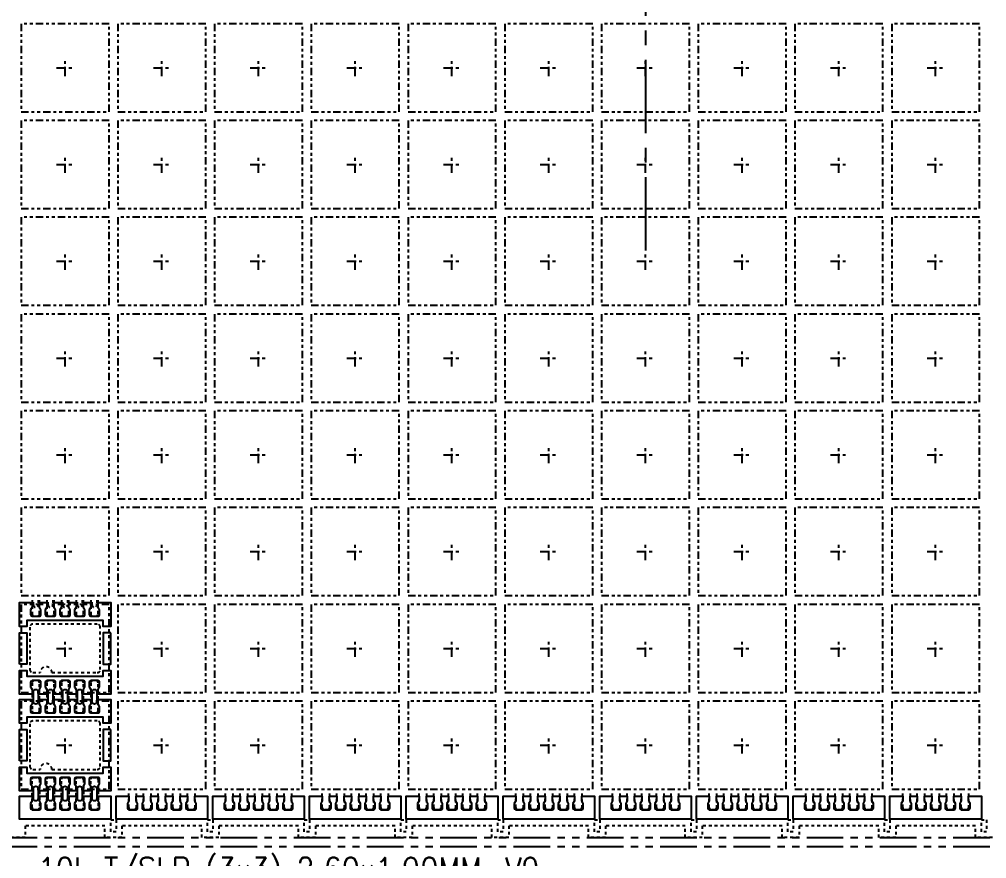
# Model space of a CAD drawing. Extents: x -344 to -21, y -394 to -4.
# Drawn here: x -295.6 to -262.6, y -335.67 to -307.05 of the extents above; entities that cross this region are included whole.
import ezdxf

# ---------------------------------------------------------------- set-up
doc = ezdxf.new("R2010")
doc.units = 0
doc.header["$MEASUREMENT"] = 0
for name, pattern in [('CENTER', [50.8, 31.75, -6.35, 6.35, -6.35]), ('CENTERX2', [4, 2.5, -0.5, 0.5, -0.5]), ('HIDDEN', [0.375, 0.25, -0.125]), ('PHANTOM', [2.5, 1.25, -0.25, 0.25, -0.25, 0.25, -0.25])]:
    doc.linetypes.add(name, pattern=pattern)
doc.layers.add('1', color=7, linetype='CONTINUOUS')
doc.layers.add('1D', color=4, linetype='CONTINUOUS')
doc.styles.add('ROMANS', font='romans', dxfattribs={"width": 0.85, "height": 0.08})

msp = doc.modelspace()

# ---------------------------------------------------------------- linework, layer by layer
at = {"layer": '1'}
for points in [[(-293.8633, -327.3538), (-293.8633, -327.1904), (-293.9133, -327.1038), (-293.9133, -326.9438), (-293.6633, -326.9438), (-293.6633, -327.1038), (-293.7133, -327.1904), (-293.7133, -327.3538, 0.4142132), (-293.6633, -327.4038), (-293.4133, -327.4038, 0.4142139), (-293.3633, -327.3538), (-293.3633, -327.1904), (-293.4133, -327.1038), (-293.4133, -326.9438), (-293.1633, -326.9438), (-293.1633, -327.1038), (-293.2133, -327.1904), (-293.2133, -327.3538, 0.4142132), (-293.1633, -327.4038), (-292.9133, -327.4038, 0.4142139), (-292.8633, -327.3538), (-292.8633, -327.1904), (-292.9133, -327.1038), (-292.9133, -326.9438), (-292.4783, -326.9438), (-292.4783, -327.7538), (-292.7383, -327.7538), (-292.7383, -327.5538), (-295.3383, -327.5538), (-295.3383, -327.7538), (-295.5983, -327.7538), (-295.5983, -326.9438), (-295.1633, -326.9438), (-295.1633, -327.1038), (-295.2133, -327.1904), (-295.2133, -327.3538, 0.4142132), (-295.1633, -327.4038), (-294.9133, -327.4038, 0.4142139), (-294.8633, -327.3538), (-294.8633, -327.1904), (-294.9133, -327.1038), (-294.9133, -326.9438), (-294.6633, -326.9438), (-294.6633, -327.1038), (-294.7133, -327.1904), (-294.7133, -327.3538, 0.4142132), (-294.6633, -327.4038), (-294.4133, -327.4038, 0.4142139), (-294.3633, -327.3538), (-294.3633, -327.1904), (-294.4133, -327.1038), (-294.4133, -326.9438), (-294.1633, -326.9438), (-294.1633, -327.1038), (-294.2133, -327.1904), (-294.2133, -327.3538, 0.4142132), (-294.1633, -327.4038), (-293.9133, -327.4038, 0.4142139)], [(-294.1633, -329.6038, 0.4142132), (-294.2133, -329.6538), (-294.2133, -329.8172), (-294.1633, -329.9038), (-294.1633, -330.0638), (-294.4133, -330.0638), (-294.4133, -329.9038), (-294.3633, -329.8172), (-294.3633, -329.6538, 0.4142139), (-294.4133, -329.6038), (-294.6633, -329.6038, 0.4142132), (-294.7133, -329.6538), (-294.7133, -329.8172), (-294.6633, -329.9038), (-294.6633, -330.0638), (-294.9133, -330.0638), (-294.9133, -329.9038), (-294.8633, -329.8172), (-294.8633, -329.6538, 0.4142139), (-294.9133, -329.6038), (-295.1633, -329.6038, 0.4142132), (-295.2133, -329.6538), (-295.2133, -329.8172), (-295.1633, -329.9038), (-295.1633, -330.0638), (-295.5983, -330.0638), (-295.5983, -329.2538), (-295.3383, -329.2538), (-295.3383, -329.4538), (-292.7383, -329.4538), (-292.7383, -329.2538), (-292.4783, -329.2538), (-292.4783, -330.0638), (-292.9133, -330.0638), (-292.9133, -329.9038), (-292.8633, -329.8172), (-292.8633, -329.6538, 0.4142139), (-292.9133, -329.6038), (-293.1633, -329.6038, 0.4142132), (-293.2133, -329.6538), (-293.2133, -329.8172), (-293.1633, -329.9038), (-293.1633, -330.0638), (-293.4133, -330.0638), (-293.4133, -329.9038), (-293.3633, -329.8172), (-293.3633, -329.6538, 0.4142139), (-293.4133, -329.6038), (-293.6633, -329.6038, 0.4142132), (-293.7133, -329.6538), (-293.7133, -329.8172), (-293.6633, -329.9038), (-293.6633, -330.0638), (-293.9133, -330.0638), (-293.9133, -329.9038), (-293.8633, -329.8172), (-293.8633, -329.6538, 0.4142139), (-293.9133, -329.6038)], [(-293.8633, -330.6538), (-293.8633, -330.4904), (-293.9133, -330.4038), (-293.9133, -330.2438), (-293.6633, -330.2438), (-293.6633, -330.4038), (-293.7133, -330.4904), (-293.7133, -330.6538, 0.4142132), (-293.6633, -330.7038), (-293.4133, -330.7038, 0.4142139), (-293.3633, -330.6538), (-293.3633, -330.4904), (-293.4133, -330.4038), (-293.4133, -330.2438), (-293.1633, -330.2438), (-293.1633, -330.4038), (-293.2133, -330.4904), (-293.2133, -330.6538, 0.4142132), (-293.1633, -330.7038), (-292.9133, -330.7038, 0.4142139), (-292.8633, -330.6538), (-292.8633, -330.4904), (-292.9133, -330.4038), (-292.9133, -330.2438), (-292.4783, -330.2438), (-292.4783, -331.0538), (-292.7383, -331.0538), (-292.7383, -330.8538), (-295.3383, -330.8538), (-295.3383, -331.0538), (-295.5983, -331.0538), (-295.5983, -330.2438), (-295.1633, -330.2438), (-295.1633, -330.4038), (-295.2133, -330.4904), (-295.2133, -330.6538, 0.4142132), (-295.1633, -330.7038), (-294.9133, -330.7038, 0.4142139), (-294.8633, -330.6538), (-294.8633, -330.4904), (-294.9133, -330.4038), (-294.9133, -330.2438), (-294.6633, -330.2438), (-294.6633, -330.4038), (-294.7133, -330.4904), (-294.7133, -330.6538, 0.4142132), (-294.6633, -330.7038), (-294.4133, -330.7038, 0.4142139), (-294.3633, -330.6538), (-294.3633, -330.4904), (-294.4133, -330.4038), (-294.4133, -330.2438), (-294.1633, -330.2438), (-294.1633, -330.4038), (-294.2133, -330.4904), (-294.2133, -330.6538, 0.4142132), (-294.1633, -330.7038), (-293.9133, -330.7038, 0.4142139)], [(-294.1633, -332.9038, 0.4142132), (-294.2133, -332.9538), (-294.2133, -333.1172), (-294.1633, -333.2038), (-294.1633, -333.3638), (-294.4133, -333.3638), (-294.4133, -333.2038), (-294.3633, -333.1172), (-294.3633, -332.9538, 0.4142139), (-294.4133, -332.9038), (-294.6633, -332.9038, 0.4142132), (-294.7133, -332.9538), (-294.7133, -333.1172), (-294.6633, -333.2038), (-294.6633, -333.3638), (-294.9133, -333.3638), (-294.9133, -333.2038), (-294.8633, -333.1172), (-294.8633, -332.9538, 0.4142139), (-294.9133, -332.9038), (-295.1633, -332.9038, 0.4142132), (-295.2133, -332.9538), (-295.2133, -333.1172), (-295.1633, -333.2038), (-295.1633, -333.3638), (-295.5983, -333.3638), (-295.5983, -332.5538), (-295.3383, -332.5538), (-295.3383, -332.7538), (-292.7383, -332.7538), (-292.7383, -332.5538), (-292.4783, -332.5538), (-292.4783, -333.3638), (-292.9133, -333.3638), (-292.9133, -333.2038), (-292.8633, -333.1172), (-292.8633, -332.9538, 0.4142139), (-292.9133, -332.9038), (-293.1633, -332.9038, 0.4142132), (-293.2133, -332.9538), (-293.2133, -333.1172), (-293.1633, -333.2038), (-293.1633, -333.3638), (-293.4133, -333.3638), (-293.4133, -333.2038), (-293.3633, -333.1172), (-293.3633, -332.9538, 0.4142139), (-293.4133, -332.9038), (-293.6633, -332.9038, 0.4142132), (-293.7133, -332.9538), (-293.7133, -333.1172), (-293.6633, -333.2038), (-293.6633, -333.3638), (-293.9133, -333.3638), (-293.9133, -333.2038), (-293.8633, -333.1172), (-293.8633, -332.9538, 0.4142139), (-293.9133, -332.9038)], [(-292.4783, -334.3238), (-295.5983, -334.3238), (-295.5983, -333.5438), (-295.1633, -333.5438), (-295.1633, -333.7038), (-295.2133, -333.7904), (-295.2133, -333.9538, 0.4142132), (-295.1633, -334.0038), (-294.9133, -334.0038, 0.4142139), (-294.8633, -333.9538), (-294.8633, -333.7904), (-294.9133, -333.7038), (-294.9133, -333.5438), (-294.6633, -333.5438), (-294.6633, -333.7038), (-294.7133, -333.7904), (-294.7133, -333.9538, 0.4142132), (-294.6633, -334.0038), (-294.4133, -334.0038, 0.4142139), (-294.3633, -333.9538), (-294.3633, -333.7904), (-294.4133, -333.7038), (-294.4133, -333.5438), (-294.1633, -333.5438), (-294.1633, -333.7038), (-294.2133, -333.7904), (-294.2133, -333.9538, 0.4142132), (-294.1633, -334.0038), (-293.9133, -334.0038, 0.4142139), (-293.8633, -333.9538), (-293.8633, -333.7904), (-293.9133, -333.7038), (-293.9133, -333.5438), (-293.6633, -333.5438), (-293.6633, -333.7038), (-293.7133, -333.7904), (-293.7133, -333.9538, 0.4142132), (-293.6633, -334.0038), (-293.4133, -334.0038, 0.4142139), (-293.3633, -333.9538), (-293.3633, -333.7904), (-293.4133, -333.7038), (-293.4133, -333.5438), (-293.1633, -333.5438), (-293.1633, -333.7038), (-293.2133, -333.7904), (-293.2133, -333.9538, 0.4142132), (-293.1633, -334.0038), (-292.9133, -334.0038, 0.4142139), (-292.8633, -333.9538), (-292.8633, -333.7904), (-292.9133, -333.7038), (-292.9133, -333.5438), (-292.4783, -333.5438)], [(-289.1783, -334.3238), (-292.2983, -334.3238), (-292.2983, -333.5438), (-291.8633, -333.5438), (-291.8633, -333.7038), (-291.9133, -333.7904), (-291.9133, -333.9538, 0.4142132), (-291.8633, -334.0038), (-291.6133, -334.0038, 0.4142139), (-291.5633, -333.9538), (-291.5633, -333.7904), (-291.6133, -333.7038), (-291.6133, -333.5438), (-291.3633, -333.5438), (-291.3633, -333.7038), (-291.4133, -333.7904), (-291.4133, -333.9538, 0.4142132), (-291.3633, -334.0038), (-291.1133, -334.0038, 0.4142139), (-291.0633, -333.9538), (-291.0633, -333.7904), (-291.1133, -333.7038), (-291.1133, -333.5438), (-290.8633, -333.5438), (-290.8633, -333.7038), (-290.9133, -333.7904), (-290.9133, -333.9538, 0.4142132), (-290.8633, -334.0038), (-290.6133, -334.0038, 0.4142139), (-290.5633, -333.9538), (-290.5633, -333.7904), (-290.6133, -333.7038), (-290.6133, -333.5438), (-290.3633, -333.5438), (-290.3633, -333.7038), (-290.4133, -333.7904), (-290.4133, -333.9538, 0.4142132), (-290.3633, -334.0038), (-290.1133, -334.0038, 0.4142139), (-290.0633, -333.9538), (-290.0633, -333.7904), (-290.1133, -333.7038), (-290.1133, -333.5438), (-289.8633, -333.5438), (-289.8633, -333.7038), (-289.9133, -333.7904), (-289.9133, -333.9538, 0.4142132), (-289.8633, -334.0038), (-289.6133, -334.0038, 0.4142139), (-289.5633, -333.9538), (-289.5633, -333.7904), (-289.6133, -333.7038), (-289.6133, -333.5438), (-289.1783, -333.5438)], [(-285.8783, -334.3238), (-288.9983, -334.3238), (-288.9983, -333.5438), (-288.5633, -333.5438), (-288.5633, -333.7038), (-288.6133, -333.7904), (-288.6133, -333.9538, 0.4142132), (-288.5633, -334.0038), (-288.3133, -334.0038, 0.4142139), (-288.2633, -333.9538), (-288.2633, -333.7904), (-288.3133, -333.7038), (-288.3133, -333.5438), (-288.0633, -333.5438), (-288.0633, -333.7038), (-288.1133, -333.7904), (-288.1133, -333.9538, 0.4142132), (-288.0633, -334.0038), (-287.8133, -334.0038, 0.4142139), (-287.7633, -333.9538), (-287.7633, -333.7904), (-287.8133, -333.7038), (-287.8133, -333.5438), (-287.5633, -333.5438), (-287.5633, -333.7038), (-287.6133, -333.7904), (-287.6133, -333.9538, 0.4142132), (-287.5633, -334.0038), (-287.3133, -334.0038, 0.4142139), (-287.2633, -333.9538), (-287.2633, -333.7904), (-287.3133, -333.7038), (-287.3133, -333.5438), (-287.0633, -333.5438), (-287.0633, -333.7038), (-287.1133, -333.7904), (-287.1133, -333.9538, 0.4142132), (-287.0633, -334.0038), (-286.8133, -334.0038, 0.4142139), (-286.7633, -333.9538), (-286.7633, -333.7904), (-286.8133, -333.7038), (-286.8133, -333.5438), (-286.5633, -333.5438), (-286.5633, -333.7038), (-286.6133, -333.7904), (-286.6133, -333.9538, 0.4142132), (-286.5633, -334.0038), (-286.3133, -334.0038, 0.4142139), (-286.2633, -333.9538), (-286.2633, -333.7904), (-286.3133, -333.7038), (-286.3133, -333.5438), (-285.8783, -333.5438)], [(-282.5783, -334.3238), (-285.6983, -334.3238), (-285.6983, -333.5438), (-285.2633, -333.5438), (-285.2633, -333.7038), (-285.3133, -333.7904), (-285.3133, -333.9538, 0.4142132), (-285.2633, -334.0038), (-285.0133, -334.0038, 0.4142139), (-284.9633, -333.9538), (-284.9633, -333.7904), (-285.0133, -333.7038), (-285.0133, -333.5438), (-284.7633, -333.5438), (-284.7633, -333.7038), (-284.8133, -333.7904), (-284.8133, -333.9538, 0.4142132), (-284.7633, -334.0038), (-284.5133, -334.0038, 0.4142139), (-284.4633, -333.9538), (-284.4633, -333.7904), (-284.5133, -333.7038), (-284.5133, -333.5438), (-284.2633, -333.5438), (-284.2633, -333.7038), (-284.3133, -333.7904), (-284.3133, -333.9538, 0.4142132), (-284.2633, -334.0038), (-284.0133, -334.0038, 0.4142139), (-283.9633, -333.9538), (-283.9633, -333.7904), (-284.0133, -333.7038), (-284.0133, -333.5438), (-283.7633, -333.5438), (-283.7633, -333.7038), (-283.8133, -333.7904), (-283.8133, -333.9538, 0.4142132), (-283.7633, -334.0038), (-283.5133, -334.0038, 0.4142139), (-283.4633, -333.9538), (-283.4633, -333.7904), (-283.5133, -333.7038), (-283.5133, -333.5438), (-283.2633, -333.5438), (-283.2633, -333.7038), (-283.3133, -333.7904), (-283.3133, -333.9538, 0.4142132), (-283.2633, -334.0038), (-283.0133, -334.0038, 0.4142139), (-282.9633, -333.9538), (-282.9633, -333.7904), (-283.0133, -333.7038), (-283.0133, -333.5438), (-282.5783, -333.5438)], [(-279.2783, -334.3238), (-282.3983, -334.3238), (-282.3983, -333.5438), (-281.9633, -333.5438), (-281.9633, -333.7038), (-282.0133, -333.7904), (-282.0133, -333.9538, 0.4142132), (-281.9633, -334.0038), (-281.7133, -334.0038, 0.4142139), (-281.6633, -333.9538), (-281.6633, -333.7904), (-281.7133, -333.7038), (-281.7133, -333.5438), (-281.4633, -333.5438), (-281.4633, -333.7038), (-281.5133, -333.7904), (-281.5133, -333.9538, 0.4142132), (-281.4633, -334.0038), (-281.2133, -334.0038, 0.4142139), (-281.1633, -333.9538), (-281.1633, -333.7904), (-281.2133, -333.7038), (-281.2133, -333.5438), (-280.9633, -333.5438), (-280.9633, -333.7038), (-281.0133, -333.7904), (-281.0133, -333.9538, 0.4142132), (-280.9633, -334.0038), (-280.7133, -334.0038, 0.4142139), (-280.6633, -333.9538), (-280.6633, -333.7904), (-280.7133, -333.7038), (-280.7133, -333.5438), (-280.4633, -333.5438), (-280.4633, -333.7038), (-280.5133, -333.7904), (-280.5133, -333.9538, 0.4142132), (-280.4633, -334.0038), (-280.2133, -334.0038, 0.4142139), (-280.1633, -333.9538), (-280.1633, -333.7904), (-280.2133, -333.7038), (-280.2133, -333.5438), (-279.9633, -333.5438), (-279.9633, -333.7038), (-280.0133, -333.7904), (-280.0133, -333.9538, 0.4142132), (-279.9633, -334.0038), (-279.7133, -334.0038, 0.4142139), (-279.6633, -333.9538), (-279.6633, -333.7904), (-279.7133, -333.7038), (-279.7133, -333.5438), (-279.2783, -333.5438)], [(-275.9783, -334.3238), (-279.0983, -334.3238), (-279.0983, -333.5438), (-278.6633, -333.5438), (-278.6633, -333.7038), (-278.7133, -333.7904), (-278.7133, -333.9538, 0.4142132), (-278.6633, -334.0038), (-278.4133, -334.0038, 0.4142139), (-278.3633, -333.9538), (-278.3633, -333.7904), (-278.4133, -333.7038), (-278.4133, -333.5438), (-278.1633, -333.5438), (-278.1633, -333.7038), (-278.2133, -333.7904), (-278.2133, -333.9538, 0.4142132), (-278.1633, -334.0038), (-277.9133, -334.0038, 0.4142139), (-277.8633, -333.9538), (-277.8633, -333.7904), (-277.9133, -333.7038), (-277.9133, -333.5438), (-277.6633, -333.5438), (-277.6633, -333.7038), (-277.7133, -333.7904), (-277.7133, -333.9538, 0.4142132), (-277.6633, -334.0038), (-277.4133, -334.0038, 0.4142139), (-277.3633, -333.9538), (-277.3633, -333.7904), (-277.4133, -333.7038), (-277.4133, -333.5438), (-277.1633, -333.5438), (-277.1633, -333.7038), (-277.2133, -333.7904), (-277.2133, -333.9538, 0.4142132), (-277.1633, -334.0038), (-276.9133, -334.0038, 0.4142139), (-276.8633, -333.9538), (-276.8633, -333.7904), (-276.9133, -333.7038), (-276.9133, -333.5438), (-276.6633, -333.5438), (-276.6633, -333.7038), (-276.7133, -333.7904), (-276.7133, -333.9538, 0.4142132), (-276.6633, -334.0038), (-276.4133, -334.0038, 0.4142139), (-276.3633, -333.9538), (-276.3633, -333.7904), (-276.4133, -333.7038), (-276.4133, -333.5438), (-275.9783, -333.5438)], [(-272.6783, -334.3238), (-275.7983, -334.3238), (-275.7983, -333.5438), (-275.3633, -333.5438), (-275.3633, -333.7038), (-275.4133, -333.7904), (-275.4133, -333.9538, 0.4142132), (-275.3633, -334.0038), (-275.1133, -334.0038, 0.4142139), (-275.0633, -333.9538), (-275.0633, -333.7904), (-275.1133, -333.7038), (-275.1133, -333.5438), (-274.8633, -333.5438), (-274.8633, -333.7038), (-274.9133, -333.7904), (-274.9133, -333.9538, 0.4142132), (-274.8633, -334.0038), (-274.6133, -334.0038, 0.4142139), (-274.5633, -333.9538), (-274.5633, -333.7904), (-274.6133, -333.7038), (-274.6133, -333.5438), (-274.3633, -333.5438), (-274.3633, -333.7038), (-274.4133, -333.7904), (-274.4133, -333.9538, 0.4142132), (-274.3633, -334.0038), (-274.1133, -334.0038, 0.4142139), (-274.0633, -333.9538), (-274.0633, -333.7904), (-274.1133, -333.7038), (-274.1133, -333.5438), (-273.8633, -333.5438), (-273.8633, -333.7038), (-273.9133, -333.7904), (-273.9133, -333.9538, 0.4142132), (-273.8633, -334.0038), (-273.6133, -334.0038, 0.4142139), (-273.5633, -333.9538), (-273.5633, -333.7904), (-273.6133, -333.7038), (-273.6133, -333.5438), (-273.3633, -333.5438), (-273.3633, -333.7038), (-273.4133, -333.7904), (-273.4133, -333.9538, 0.4142132), (-273.3633, -334.0038), (-273.1133, -334.0038, 0.4142139), (-273.0633, -333.9538), (-273.0633, -333.7904), (-273.1133, -333.7038), (-273.1133, -333.5438), (-272.6783, -333.5438)], [(-269.3783, -334.3238), (-272.4983, -334.3238), (-272.4983, -333.5438), (-272.0633, -333.5438), (-272.0633, -333.7038), (-272.1133, -333.7904), (-272.1133, -333.9538, 0.4142132), (-272.0633, -334.0038), (-271.8133, -334.0038, 0.4142139), (-271.7633, -333.9538), (-271.7633, -333.7904), (-271.8133, -333.7038), (-271.8133, -333.5438), (-271.5633, -333.5438), (-271.5633, -333.7038), (-271.6133, -333.7904), (-271.6133, -333.9538, 0.4142132), (-271.5633, -334.0038), (-271.3133, -334.0038, 0.4142139), (-271.2633, -333.9538), (-271.2633, -333.7904), (-271.3133, -333.7038), (-271.3133, -333.5438), (-271.0633, -333.5438), (-271.0633, -333.7038), (-271.1133, -333.7904), (-271.1133, -333.9538, 0.4142132), (-271.0633, -334.0038), (-270.8133, -334.0038, 0.4142139), (-270.7633, -333.9538), (-270.7633, -333.7904), (-270.8133, -333.7038), (-270.8133, -333.5438), (-270.5633, -333.5438), (-270.5633, -333.7038), (-270.6133, -333.7904), (-270.6133, -333.9538, 0.4142132), (-270.5633, -334.0038), (-270.3133, -334.0038, 0.4142139), (-270.2633, -333.9538), (-270.2633, -333.7904), (-270.3133, -333.7038), (-270.3133, -333.5438), (-270.0633, -333.5438), (-270.0633, -333.7038), (-270.1133, -333.7904), (-270.1133, -333.9538, 0.4142132), (-270.0633, -334.0038), (-269.8133, -334.0038, 0.4142139), (-269.7633, -333.9538), (-269.7633, -333.7904), (-269.8133, -333.7038), (-269.8133, -333.5438), (-269.3783, -333.5438)], [(-266.0783, -334.3238), (-269.1983, -334.3238), (-269.1983, -333.5438), (-268.7633, -333.5438), (-268.7633, -333.7038), (-268.8133, -333.7904), (-268.8133, -333.9538, 0.4142132), (-268.7633, -334.0038), (-268.5133, -334.0038, 0.4142139), (-268.4633, -333.9538), (-268.4633, -333.7904), (-268.5133, -333.7038), (-268.5133, -333.5438), (-268.2633, -333.5438), (-268.2633, -333.7038), (-268.3133, -333.7904), (-268.3133, -333.9538, 0.4142132), (-268.2633, -334.0038), (-268.0133, -334.0038, 0.4142139), (-267.9633, -333.9538), (-267.9633, -333.7904), (-268.0133, -333.7038), (-268.0133, -333.5438), (-267.7633, -333.5438), (-267.7633, -333.7038), (-267.8133, -333.7904), (-267.8133, -333.9538, 0.4142132), (-267.7633, -334.0038), (-267.5133, -334.0038, 0.4142139), (-267.4633, -333.9538), (-267.4633, -333.7904), (-267.5133, -333.7038), (-267.5133, -333.5438), (-267.2633, -333.5438), (-267.2633, -333.7038), (-267.3133, -333.7904), (-267.3133, -333.9538, 0.4142132), (-267.2633, -334.0038), (-267.0133, -334.0038, 0.4142139), (-266.9633, -333.9538), (-266.9633, -333.7904), (-267.0133, -333.7038), (-267.0133, -333.5438), (-266.7633, -333.5438), (-266.7633, -333.7038), (-266.8133, -333.7904), (-266.8133, -333.9538, 0.4142132), (-266.7633, -334.0038), (-266.5133, -334.0038, 0.4142139), (-266.4633, -333.9538), (-266.4633, -333.7904), (-266.5133, -333.7038), (-266.5133, -333.5438), (-266.0783, -333.5438)], [(-262.7783, -334.3238), (-265.8983, -334.3238), (-265.8983, -333.5438), (-265.4633, -333.5438), (-265.4633, -333.7038), (-265.5133, -333.7904), (-265.5133, -333.9538, 0.4142132), (-265.4633, -334.0038), (-265.2133, -334.0038, 0.4142139), (-265.1633, -333.9538), (-265.1633, -333.7904), (-265.2133, -333.7038), (-265.2133, -333.5438), (-264.9633, -333.5438), (-264.9633, -333.7038), (-265.0133, -333.7904), (-265.0133, -333.9538, 0.4142132), (-264.9633, -334.0038), (-264.7133, -334.0038, 0.4142139), (-264.6633, -333.9538), (-264.6633, -333.7904), (-264.7133, -333.7038), (-264.7133, -333.5438), (-264.4633, -333.5438), (-264.4633, -333.7038), (-264.5133, -333.7904), (-264.5133, -333.9538, 0.4142132), (-264.4633, -334.0038), (-264.2133, -334.0038, 0.4142139), (-264.1633, -333.9538), (-264.1633, -333.7904), (-264.2133, -333.7038), (-264.2133, -333.5438), (-263.9633, -333.5438), (-263.9633, -333.7038), (-264.0133, -333.7904), (-264.0133, -333.9538, 0.4142132), (-263.9633, -334.0038), (-263.7133, -334.0038, 0.4142139), (-263.6633, -333.9538), (-263.6633, -333.7904), (-263.7133, -333.7038), (-263.7133, -333.5438), (-263.4633, -333.5438), (-263.4633, -333.7038), (-263.5133, -333.7904), (-263.5133, -333.9538, 0.4142132), (-263.4633, -334.0038), (-263.2133, -334.0038, 0.4142139), (-263.1633, -333.9538), (-263.1633, -333.7904), (-263.2133, -333.7038), (-263.2133, -333.5438), (-262.7783, -333.5438)]]:
    msp.add_lwpolyline(points, format="xyb", close=True, dxfattribs=at)
for points in [[(-295.5983, -329.0375), (-295.5983, -327.9702), (-295.3383, -327.9702), (-295.3383, -329.0375)], [(-292.4783, -327.9702), (-292.7383, -327.9702), (-292.7383, -329.0375), (-292.4783, -329.0375)], [(-295.5983, -332.3375), (-295.5983, -331.2702), (-295.3383, -331.2702), (-295.3383, -332.3375)], [(-292.4783, -331.2702), (-292.7383, -331.2702), (-292.7383, -332.3375), (-292.4783, -332.3375)]]:
    msp.add_lwpolyline(points, close=True, dxfattribs=at)
at = {"layer": '1D', "linetype": 'CENTERX2'}
msp.add_line((-274.2383, -292.4386), (-274.2383, -315.0691), dxfattribs=at)
at = {"layer": '1D', "linetype": 'CENTER', "ltscale": 0.01}
for p, q in [((-294.0383, -308.9926), (-294.0383, -308.4151)), ((-290.7383, -308.9926), (-290.7383, -308.4151)), ((-287.4383, -308.9926), (-287.4383, -308.4151)), ((-284.1383, -308.9926), (-284.1383, -308.4151)), ((-280.8383, -308.9926), (-280.8383, -308.4151)), ((-277.5383, -308.9926), (-277.5383, -308.4151)), ((-274.2383, -308.9926), (-274.2383, -308.4151)), ((-270.9383, -308.9926), (-270.9383, -308.4151)), ((-267.6383, -308.9926), (-267.6383, -308.4151)), ((-264.3383, -308.9926), (-264.3383, -308.4151)), ((-294.3271, -308.7038), (-293.7496, -308.7038)), ((-291.0271, -308.7038), (-290.4496, -308.7038)), ((-287.7271, -308.7038), (-287.1496, -308.7038)), ((-284.4271, -308.7038), (-283.8496, -308.7038)), ((-281.1271, -308.7038), (-280.5496, -308.7038)), ((-277.8271, -308.7038), (-277.2496, -308.7038)), ((-274.5271, -308.7038), (-273.9496, -308.7038)), ((-271.2271, -308.7038), (-270.6496, -308.7038)), ((-267.9271, -308.7038), (-267.3496, -308.7038)), ((-264.6271, -308.7038), (-264.0496, -308.7038)), ((-294.0383, -312.2926), (-294.0383, -311.7151)), ((-290.7383, -312.2926), (-290.7383, -311.7151)), ((-287.4383, -312.2926), (-287.4383, -311.7151)), ((-284.1383, -312.2926), (-284.1383, -311.7151)), ((-280.8383, -312.2926), (-280.8383, -311.7151)), ((-277.5383, -312.2926), (-277.5383, -311.7151)), ((-274.2383, -312.2926), (-274.2383, -311.7151)), ((-270.9383, -312.2926), (-270.9383, -311.7151)), ((-267.6383, -312.2926), (-267.6383, -311.7151)), ((-264.3383, -312.2926), (-264.3383, -311.7151)), ((-294.3271, -312.0038), (-293.7496, -312.0038)), ((-291.0271, -312.0038), (-290.4496, -312.0038)), ((-287.7271, -312.0038), (-287.1496, -312.0038)), ((-284.4271, -312.0038), (-283.8496, -312.0038)), ((-281.1271, -312.0038), (-280.5496, -312.0038)), ((-277.8271, -312.0038), (-277.2496, -312.0038)), ((-274.5271, -312.0038), (-273.9496, -312.0038)), ((-271.2271, -312.0038), (-270.6496, -312.0038)), ((-267.9271, -312.0038), (-267.3496, -312.0038)), ((-264.6271, -312.0038), (-264.0496, -312.0038)), ((-294.0383, -315.5926), (-294.0383, -315.0151)), ((-290.7383, -315.5926), (-290.7383, -315.0151)), ((-287.4383, -315.5926), (-287.4383, -315.0151)), ((-284.1383, -315.5926), (-284.1383, -315.0151)), ((-280.8383, -315.5926), (-280.8383, -315.0151)), ((-277.5383, -315.5926), (-277.5383, -315.0151)), ((-274.2383, -315.5926), (-274.2383, -315.0151)), ((-270.9383, -315.5926), (-270.9383, -315.0151)), ((-267.6383, -315.5926), (-267.6383, -315.0151)), ((-264.3383, -315.5926), (-264.3383, -315.0151)), ((-294.3271, -315.3038), (-293.7496, -315.3038)), ((-291.0271, -315.3038), (-290.4496, -315.3038)), ((-287.7271, -315.3038), (-287.1496, -315.3038)), ((-284.4271, -315.3038), (-283.8496, -315.3038)), ((-281.1271, -315.3038), (-280.5496, -315.3038)), ((-277.8271, -315.3038), (-277.2496, -315.3038)), ((-274.5271, -315.3038), (-273.9496, -315.3038)), ((-271.2271, -315.3038), (-270.6496, -315.3038)), ((-267.9271, -315.3038), (-267.3496, -315.3038)), ((-264.6271, -315.3038), (-264.0496, -315.3038)), ((-294.0383, -318.8926), (-294.0383, -318.3151)), ((-290.7383, -318.8926), (-290.7383, -318.3151)), ((-287.4383, -318.8926), (-287.4383, -318.3151)), ((-284.1383, -318.8926), (-284.1383, -318.3151)), ((-280.8383, -318.8926), (-280.8383, -318.3151)), ((-277.5383, -318.8926), (-277.5383, -318.3151)), ((-274.2383, -318.8926), (-274.2383, -318.3151)), ((-270.9383, -318.8926), (-270.9383, -318.3151)), ((-267.6383, -318.8926), (-267.6383, -318.3151)), ((-264.3383, -318.8926), (-264.3383, -318.3151)), ((-294.3271, -318.6038), (-293.7496, -318.6038)), ((-291.0271, -318.6038), (-290.4496, -318.6038)), ((-287.7271, -318.6038), (-287.1496, -318.6038)), ((-284.4271, -318.6038), (-283.8496, -318.6038)), ((-281.1271, -318.6038), (-280.5496, -318.6038)), ((-277.8271, -318.6038), (-277.2496, -318.6038)), ((-274.5271, -318.6038), (-273.9496, -318.6038)), ((-271.2271, -318.6038), (-270.6496, -318.6038)), ((-267.9271, -318.6038), (-267.3496, -318.6038)), ((-264.6271, -318.6038), (-264.0496, -318.6038)), ((-294.0383, -322.1926), (-294.0383, -321.6151)), ((-290.7383, -322.1926), (-290.7383, -321.6151)), ((-287.4383, -322.1926), (-287.4383, -321.6151)), ((-284.1383, -322.1926), (-284.1383, -321.6151)), ((-280.8383, -322.1926), (-280.8383, -321.6151)), ((-277.5383, -322.1926), (-277.5383, -321.6151)), ((-274.2383, -322.1926), (-274.2383, -321.6151)), ((-270.9383, -322.1926), (-270.9383, -321.6151)), ((-267.6383, -322.1926), (-267.6383, -321.6151)), ((-264.3383, -322.1926), (-264.3383, -321.6151)), ((-294.3271, -321.9038), (-293.7496, -321.9038)), ((-291.0271, -321.9038), (-290.4496, -321.9038)), ((-287.7271, -321.9038), (-287.1496, -321.9038)), ((-284.4271, -321.9038), (-283.8496, -321.9038)), ((-281.1271, -321.9038), (-280.5496, -321.9038)), ((-277.8271, -321.9038), (-277.2496, -321.9038)), ((-274.5271, -321.9038), (-273.9496, -321.9038)), ((-271.2271, -321.9038), (-270.6496, -321.9038)), ((-267.9271, -321.9038), (-267.3496, -321.9038)), ((-264.6271, -321.9038), (-264.0496, -321.9038)), ((-294.0383, -325.4926), (-294.0383, -324.9151)), ((-290.7383, -325.4926), (-290.7383, -324.9151)), ((-287.4383, -325.4926), (-287.4383, -324.9151)), ((-284.1383, -325.4926), (-284.1383, -324.9151)), ((-280.8383, -325.4926), (-280.8383, -324.9151)), ((-277.5383, -325.4926), (-277.5383, -324.9151)), ((-274.2383, -325.4926), (-274.2383, -324.9151)), ((-270.9383, -325.4926), (-270.9383, -324.9151)), ((-267.6383, -325.4926), (-267.6383, -324.9151)), ((-264.3383, -325.4926), (-264.3383, -324.9151)), ((-294.3271, -325.2038), (-293.7496, -325.2038)), ((-291.0271, -325.2038), (-290.4496, -325.2038)), ((-287.7271, -325.2038), (-287.1496, -325.2038)), ((-284.4271, -325.2038), (-283.8496, -325.2038)), ((-281.1271, -325.2038), (-280.5496, -325.2038)), ((-277.8271, -325.2038), (-277.2496, -325.2038)), ((-274.5271, -325.2038), (-273.9496, -325.2038)), ((-271.2271, -325.2038), (-270.6496, -325.2038)), ((-267.9271, -325.2038), (-267.3496, -325.2038)), ((-264.6271, -325.2038), (-264.0496, -325.2038)), ((-294.0383, -328.7926), (-294.0383, -328.2151)), ((-290.7383, -328.7926), (-290.7383, -328.2151)), ((-287.4383, -328.7926), (-287.4383, -328.2151)), ((-284.1383, -328.7926), (-284.1383, -328.2151)), ((-280.8383, -328.7926), (-280.8383, -328.2151)), ((-277.5383, -328.7926), (-277.5383, -328.2151)), ((-274.2383, -328.7926), (-274.2383, -328.2151)), ((-270.9383, -328.7926), (-270.9383, -328.2151)), ((-267.6383, -328.7926), (-267.6383, -328.2151)), ((-264.3383, -328.7926), (-264.3383, -328.2151)), ((-294.3271, -328.5038), (-293.7496, -328.5038)), ((-291.0271, -328.5038), (-290.4496, -328.5038)), ((-287.7271, -328.5038), (-287.1496, -328.5038)), ((-284.4271, -328.5038), (-283.8496, -328.5038)), ((-281.1271, -328.5038), (-280.5496, -328.5038)), ((-277.8271, -328.5038), (-277.2496, -328.5038)), ((-274.5271, -328.5038), (-273.9496, -328.5038)), ((-271.2271, -328.5038), (-270.6496, -328.5038)), ((-267.9271, -328.5038), (-267.3496, -328.5038)), ((-264.6271, -328.5038), (-264.0496, -328.5038)), ((-294.0383, -332.0926), (-294.0383, -331.5151)), ((-290.7383, -332.0926), (-290.7383, -331.5151)), ((-287.4383, -332.0926), (-287.4383, -331.5151)), ((-284.1383, -332.0926), (-284.1383, -331.5151)), ((-280.8383, -332.0926), (-280.8383, -331.5151)), ((-277.5383, -332.0926), (-277.5383, -331.5151)), ((-274.2383, -332.0926), (-274.2383, -331.5151)), ((-270.9383, -332.0926), (-270.9383, -331.5151)), ((-267.6383, -332.0926), (-267.6383, -331.5151)), ((-264.3383, -332.0926), (-264.3383, -331.5151)), ((-294.3271, -331.8038), (-293.7496, -331.8038)), ((-291.0271, -331.8038), (-290.4496, -331.8038)), ((-287.7271, -331.8038), (-287.1496, -331.8038)), ((-284.4271, -331.8038), (-283.8496, -331.8038)), ((-281.1271, -331.8038), (-280.5496, -331.8038)), ((-277.8271, -331.8038), (-277.2496, -331.8038)), ((-274.5271, -331.8038), (-273.9496, -331.8038)), ((-271.2271, -331.8038), (-270.6496, -331.8038)), ((-267.9271, -331.8038), (-267.3496, -331.8038)), ((-264.6271, -331.8038), (-264.0496, -331.8038))]:
    msp.add_line(p, q, dxfattribs=at)
at = {"layer": '1D', "color": 2, "linetype": 'PHANTOM'}
for points in [[(-247.2383, -272.2538), (-301.2383, -272.2538, -0.0990195), (-302.0076, -272.1, 0.9166595), (-303.1614, -274.3072, -0.2559241), (-302.2383, -275.9925), (-302.2383, -301.0152, -0.2559241), (-303.1614, -302.7005, 0.5477226), (-303.1614, -304.8072, -0.2559241), (-302.2383, -306.4925), (-302.2383, -331.5152, -0.2559241), (-303.1614, -333.2005, 0.9166595), (-302.0076, -335.4077, -0.0990195), (-301.2383, -335.2538), (-247.2383, -335.2538, -0.0990195), (-246.4691, -335.4077, 0.9166595), (-245.3153, -333.2005, -0.2559241), (-246.2383, -331.5152), (-246.2383, -306.4925, -0.2559241), (-245.3153, -304.8072, 0.5477226), (-245.3153, -302.7005, -0.2559241), (-246.2383, -301.0152), (-246.2383, -275.9925, -0.2559241), (-245.3153, -274.3072, 0.9166595), (-246.4691, -272.1, -0.0990195)], [(-247.2383, -272.5538), (-301.2383, -272.5538, -0.0990195), (-302.1229, -272.3769, 0.9166595), (-302.9999, -274.0544, -0.2559241), (-301.9383, -275.9925), (-301.9383, -301.0152, -0.2559241), (-302.9999, -302.9533, 0.5477226), (-302.9999, -304.5544, -0.2559241), (-301.9383, -306.4925), (-301.9383, -331.5152, -0.2559241), (-302.9999, -333.4533, 0.9166595), (-302.1229, -335.1308, -0.0990195), (-301.2383, -334.9538), (-247.2383, -334.9538, -0.0990195), (-246.3537, -335.1308, 0.9166595), (-245.4768, -333.4533, -0.2559241), (-246.5383, -331.5152), (-246.5383, -306.4925, -0.2559241), (-245.4768, -304.5544, 0.5477226), (-245.4768, -302.9533, -0.2559241), (-246.5383, -301.0152), (-246.5383, -275.9925, -0.2559241), (-245.4768, -274.0544, 0.9166595), (-246.3537, -272.3769, -0.0990195)]]:
    msp.add_lwpolyline(points, format="xyb", close=True, dxfattribs=at)
at = {"layer": '1D', "color": 2, "linetype": 'PHANTOM', "ltscale": 0.2}
for points in [[(-292.5383, -310.2038), (-292.5383, -307.2038), (-295.5383, -307.2038), (-295.5383, -310.2038)], [(-289.2383, -310.2038), (-289.2383, -307.2038), (-292.2383, -307.2038), (-292.2383, -310.2038)], [(-285.9383, -310.2038), (-285.9383, -307.2038), (-288.9383, -307.2038), (-288.9383, -310.2038)], [(-282.6383, -310.2038), (-282.6383, -307.2038), (-285.6383, -307.2038), (-285.6383, -310.2038)], [(-279.3383, -310.2038), (-279.3383, -307.2038), (-282.3383, -307.2038), (-282.3383, -310.2038)], [(-276.0383, -310.2038), (-276.0383, -307.2038), (-279.0383, -307.2038), (-279.0383, -310.2038)], [(-272.7383, -310.2038), (-272.7383, -307.2038), (-275.7383, -307.2038), (-275.7383, -310.2038)], [(-269.4383, -310.2038), (-269.4383, -307.2038), (-272.4383, -307.2038), (-272.4383, -310.2038)], [(-266.1383, -310.2038), (-266.1383, -307.2038), (-269.1383, -307.2038), (-269.1383, -310.2038)], [(-262.8383, -310.2038), (-262.8383, -307.2038), (-265.8383, -307.2038), (-265.8383, -310.2038)], [(-292.5383, -313.5038), (-292.5383, -310.5038), (-295.5383, -310.5038), (-295.5383, -313.5038)], [(-289.2383, -313.5038), (-289.2383, -310.5038), (-292.2383, -310.5038), (-292.2383, -313.5038)], [(-285.9383, -313.5038), (-285.9383, -310.5038), (-288.9383, -310.5038), (-288.9383, -313.5038)], [(-282.6383, -313.5038), (-282.6383, -310.5038), (-285.6383, -310.5038), (-285.6383, -313.5038)], [(-279.3383, -313.5038), (-279.3383, -310.5038), (-282.3383, -310.5038), (-282.3383, -313.5038)], [(-276.0383, -313.5038), (-276.0383, -310.5038), (-279.0383, -310.5038), (-279.0383, -313.5038)], [(-272.7383, -313.5038), (-272.7383, -310.5038), (-275.7383, -310.5038), (-275.7383, -313.5038)], [(-269.4383, -313.5038), (-269.4383, -310.5038), (-272.4383, -310.5038), (-272.4383, -313.5038)], [(-266.1383, -313.5038), (-266.1383, -310.5038), (-269.1383, -310.5038), (-269.1383, -313.5038)], [(-262.8383, -313.5038), (-262.8383, -310.5038), (-265.8383, -310.5038), (-265.8383, -313.5038)], [(-292.5383, -316.8038), (-292.5383, -313.8038), (-295.5383, -313.8038), (-295.5383, -316.8038)], [(-289.2383, -316.8038), (-289.2383, -313.8038), (-292.2383, -313.8038), (-292.2383, -316.8038)], [(-285.9383, -316.8038), (-285.9383, -313.8038), (-288.9383, -313.8038), (-288.9383, -316.8038)], [(-282.6383, -316.8038), (-282.6383, -313.8038), (-285.6383, -313.8038), (-285.6383, -316.8038)], [(-279.3383, -316.8038), (-279.3383, -313.8038), (-282.3383, -313.8038), (-282.3383, -316.8038)], [(-276.0383, -316.8038), (-276.0383, -313.8038), (-279.0383, -313.8038), (-279.0383, -316.8038)], [(-272.7383, -316.8038), (-272.7383, -313.8038), (-275.7383, -313.8038), (-275.7383, -316.8038)], [(-269.4383, -316.8038), (-269.4383, -313.8038), (-272.4383, -313.8038), (-272.4383, -316.8038)], [(-266.1383, -316.8038), (-266.1383, -313.8038), (-269.1383, -313.8038), (-269.1383, -316.8038)], [(-262.8383, -316.8038), (-262.8383, -313.8038), (-265.8383, -313.8038), (-265.8383, -316.8038)], [(-292.5383, -320.1038), (-292.5383, -317.1038), (-295.5383, -317.1038), (-295.5383, -320.1038)], [(-289.2383, -320.1038), (-289.2383, -317.1038), (-292.2383, -317.1038), (-292.2383, -320.1038)], [(-285.9383, -320.1038), (-285.9383, -317.1038), (-288.9383, -317.1038), (-288.9383, -320.1038)], [(-282.6383, -320.1038), (-282.6383, -317.1038), (-285.6383, -317.1038), (-285.6383, -320.1038)], [(-279.3383, -320.1038), (-279.3383, -317.1038), (-282.3383, -317.1038), (-282.3383, -320.1038)], [(-276.0383, -320.1038), (-276.0383, -317.1038), (-279.0383, -317.1038), (-279.0383, -320.1038)], [(-272.7383, -320.1038), (-272.7383, -317.1038), (-275.7383, -317.1038), (-275.7383, -320.1038)], [(-269.4383, -320.1038), (-269.4383, -317.1038), (-272.4383, -317.1038), (-272.4383, -320.1038)], [(-266.1383, -320.1038), (-266.1383, -317.1038), (-269.1383, -317.1038), (-269.1383, -320.1038)], [(-262.8383, -320.1038), (-262.8383, -317.1038), (-265.8383, -317.1038), (-265.8383, -320.1038)], [(-292.5383, -323.4038), (-292.5383, -320.4038), (-295.5383, -320.4038), (-295.5383, -323.4038)], [(-289.2383, -323.4038), (-289.2383, -320.4038), (-292.2383, -320.4038), (-292.2383, -323.4038)], [(-285.9383, -323.4038), (-285.9383, -320.4038), (-288.9383, -320.4038), (-288.9383, -323.4038)], [(-282.6383, -323.4038), (-282.6383, -320.4038), (-285.6383, -320.4038), (-285.6383, -323.4038)], [(-279.3383, -323.4038), (-279.3383, -320.4038), (-282.3383, -320.4038), (-282.3383, -323.4038)], [(-276.0383, -323.4038), (-276.0383, -320.4038), (-279.0383, -320.4038), (-279.0383, -323.4038)], [(-272.7383, -323.4038), (-272.7383, -320.4038), (-275.7383, -320.4038), (-275.7383, -323.4038)], [(-269.4383, -323.4038), (-269.4383, -320.4038), (-272.4383, -320.4038), (-272.4383, -323.4038)], [(-266.1383, -323.4038), (-266.1383, -320.4038), (-269.1383, -320.4038), (-269.1383, -323.4038)], [(-262.8383, -323.4038), (-262.8383, -320.4038), (-265.8383, -320.4038), (-265.8383, -323.4038)], [(-292.5383, -326.7038), (-292.5383, -323.7038), (-295.5383, -323.7038), (-295.5383, -326.7038)], [(-289.2383, -326.7038), (-289.2383, -323.7038), (-292.2383, -323.7038), (-292.2383, -326.7038)], [(-285.9383, -326.7038), (-285.9383, -323.7038), (-288.9383, -323.7038), (-288.9383, -326.7038)], [(-282.6383, -326.7038), (-282.6383, -323.7038), (-285.6383, -323.7038), (-285.6383, -326.7038)], [(-279.3383, -326.7038), (-279.3383, -323.7038), (-282.3383, -323.7038), (-282.3383, -326.7038)], [(-276.0383, -326.7038), (-276.0383, -323.7038), (-279.0383, -323.7038), (-279.0383, -326.7038)], [(-272.7383, -326.7038), (-272.7383, -323.7038), (-275.7383, -323.7038), (-275.7383, -326.7038)], [(-269.4383, -326.7038), (-269.4383, -323.7038), (-272.4383, -323.7038), (-272.4383, -326.7038)], [(-266.1383, -326.7038), (-266.1383, -323.7038), (-269.1383, -323.7038), (-269.1383, -326.7038)], [(-262.8383, -326.7038), (-262.8383, -323.7038), (-265.8383, -323.7038), (-265.8383, -326.7038)], [(-292.5383, -330.0038), (-292.5383, -327.0038), (-295.5383, -327.0038), (-295.5383, -330.0038)], [(-289.2383, -330.0038), (-289.2383, -327.0038), (-292.2383, -327.0038), (-292.2383, -330.0038)], [(-285.9383, -330.0038), (-285.9383, -327.0038), (-288.9383, -327.0038), (-288.9383, -330.0038)], [(-282.6383, -330.0038), (-282.6383, -327.0038), (-285.6383, -327.0038), (-285.6383, -330.0038)], [(-279.3383, -330.0038), (-279.3383, -327.0038), (-282.3383, -327.0038), (-282.3383, -330.0038)], [(-276.0383, -330.0038), (-276.0383, -327.0038), (-279.0383, -327.0038), (-279.0383, -330.0038)], [(-272.7383, -330.0038), (-272.7383, -327.0038), (-275.7383, -327.0038), (-275.7383, -330.0038)], [(-269.4383, -330.0038), (-269.4383, -327.0038), (-272.4383, -327.0038), (-272.4383, -330.0038)], [(-266.1383, -330.0038), (-266.1383, -327.0038), (-269.1383, -327.0038), (-269.1383, -330.0038)], [(-262.8383, -330.0038), (-262.8383, -327.0038), (-265.8383, -327.0038), (-265.8383, -330.0038)], [(-292.5383, -333.3038), (-292.5383, -330.3038), (-295.5383, -330.3038), (-295.5383, -333.3038)], [(-289.2383, -333.3038), (-289.2383, -330.3038), (-292.2383, -330.3038), (-292.2383, -333.3038)], [(-285.9383, -333.3038), (-285.9383, -330.3038), (-288.9383, -330.3038), (-288.9383, -333.3038)], [(-282.6383, -333.3038), (-282.6383, -330.3038), (-285.6383, -330.3038), (-285.6383, -333.3038)], [(-279.3383, -333.3038), (-279.3383, -330.3038), (-282.3383, -330.3038), (-282.3383, -333.3038)], [(-276.0383, -333.3038), (-276.0383, -330.3038), (-279.0383, -330.3038), (-279.0383, -333.3038)], [(-272.7383, -333.3038), (-272.7383, -330.3038), (-275.7383, -330.3038), (-275.7383, -333.3038)], [(-269.4383, -333.3038), (-269.4383, -330.3038), (-272.4383, -330.3038), (-272.4383, -333.3038)], [(-266.1383, -333.3038), (-266.1383, -330.3038), (-269.1383, -330.3038), (-269.1383, -333.3038)], [(-262.8383, -333.3038), (-262.8383, -330.3038), (-265.8383, -330.3038), (-265.8383, -333.3038)]]:
    msp.add_lwpolyline(points, close=True, dxfattribs=at)
at = {"layer": '1D', "linetype": 'HIDDEN', "ltscale": 0.2}
for points in [[(-295.1633, -326.8538), (-295.1633, -327.3288, 0.4142136), (-295.0883, -327.4038), (-294.9883, -327.4038, 0.4142136), (-294.9133, -327.3288), (-294.9133, -326.8538)], [(-294.9583, -326.8538), (-294.9583, -327.0238, -1), (-295.1183, -327.0238), (-295.1183, -326.8538)], [(-294.6633, -326.8538), (-294.6633, -327.3288, 0.4142136), (-294.5883, -327.4038), (-294.4883, -327.4038, 0.4142136), (-294.4133, -327.3288), (-294.4133, -326.8538)], [(-294.4583, -326.8538), (-294.4583, -327.0238, -1), (-294.6183, -327.0238), (-294.6183, -326.8538)], [(-294.1633, -326.8538), (-294.1633, -327.3288, 0.4142136), (-294.0883, -327.4038), (-293.9883, -327.4038, 0.4142136), (-293.9133, -327.3288), (-293.9133, -326.8538)], [(-293.9583, -326.8538), (-293.9583, -327.0238, -1), (-294.1183, -327.0238), (-294.1183, -326.8538)], [(-293.6633, -326.8538), (-293.6633, -327.3288, 0.4142136), (-293.5883, -327.4038), (-293.4883, -327.4038, 0.4142136), (-293.4133, -327.3288), (-293.4133, -326.8538)], [(-293.4583, -326.8538), (-293.4583, -327.0238, -1), (-293.6183, -327.0238), (-293.6183, -326.8538)], [(-293.1633, -326.8538), (-293.1633, -327.3288, 0.4142136), (-293.0883, -327.4038), (-292.9883, -327.4038, 0.4142136), (-292.9133, -327.3288), (-292.9133, -326.8538)], [(-292.9583, -326.8538), (-292.9583, -327.0238, -1), (-293.1183, -327.0238), (-293.1183, -326.8538)], [(-294.4883, -329.3288), (-292.9383, -329.3288, 0.4142136), (-292.8383, -329.2288), (-292.8383, -327.7788, 0.4142136), (-292.9383, -327.6788), (-295.1383, -327.6788, 0.4142136), (-295.2383, -327.7788), (-295.2383, -329.2288, 0.4142136), (-295.1383, -329.3288), (-294.8883, -329.3288, -1.0000872), (-294.4883, -329.3288, 1.0000872)], [(-294.4883, -332.6288), (-292.9383, -332.6288, 0.4142136), (-292.8383, -332.5288), (-292.8383, -331.0788, 0.4142136), (-292.9383, -330.9788), (-295.1383, -330.9788, 0.4142136), (-295.2383, -331.0788), (-295.2383, -332.5288, 0.4142136), (-295.1383, -332.6288), (-294.8883, -332.6288, -1.0000872), (-294.4883, -332.6288, 1.0000872)], [(-291.6133, -333.4538), (-291.6133, -333.9288, -0.4142136), (-291.6883, -334.0038), (-291.7883, -334.0038, -0.4142136), (-291.8633, -333.9288), (-291.8633, -333.4538)], [(-291.1133, -333.4538), (-291.1133, -333.9288, -0.4142136), (-291.1883, -334.0038), (-291.2883, -334.0038, -0.4142136), (-291.3633, -333.9288), (-291.3633, -333.4538)], [(-290.6133, -333.4538), (-290.6133, -333.9288, -0.4142136), (-290.6883, -334.0038), (-290.7883, -334.0038, -0.4142136), (-290.8633, -333.9288), (-290.8633, -333.4538)], [(-290.1133, -333.4538), (-290.1133, -333.9288, -0.4142136), (-290.1883, -334.0038), (-290.2883, -334.0038, -0.4142136), (-290.3633, -333.9288), (-290.3633, -333.4538)], [(-289.6133, -333.4538), (-289.6133, -333.9288, -0.4142136), (-289.6883, -334.0038), (-289.7883, -334.0038, -0.4142136), (-289.8633, -333.9288), (-289.8633, -333.4538)], [(-288.3133, -333.4538), (-288.3133, -333.9288, -0.4142136), (-288.3883, -334.0038), (-288.4883, -334.0038, -0.4142136), (-288.5633, -333.9288), (-288.5633, -333.4538)], [(-287.8133, -333.4538), (-287.8133, -333.9288, -0.4142136), (-287.8883, -334.0038), (-287.9883, -334.0038, -0.4142136), (-288.0633, -333.9288), (-288.0633, -333.4538)], [(-287.3133, -333.4538), (-287.3133, -333.9288, -0.4142136), (-287.3883, -334.0038), (-287.4883, -334.0038, -0.4142136), (-287.5633, -333.9288), (-287.5633, -333.4538)], [(-286.8133, -333.4538), (-286.8133, -333.9288, -0.4142136), (-286.8883, -334.0038), (-286.9883, -334.0038, -0.4142136), (-287.0633, -333.9288), (-287.0633, -333.4538)], [(-286.3133, -333.4538), (-286.3133, -333.9288, -0.4142136), (-286.3883, -334.0038), (-286.4883, -334.0038, -0.4142136), (-286.5633, -333.9288), (-286.5633, -333.4538)], [(-285.0133, -333.4538), (-285.0133, -333.9288, -0.4142136), (-285.0883, -334.0038), (-285.1883, -334.0038, -0.4142136), (-285.2633, -333.9288), (-285.2633, -333.4538)], [(-284.5133, -333.4538), (-284.5133, -333.9288, -0.4142136), (-284.5883, -334.0038), (-284.6883, -334.0038, -0.4142136), (-284.7633, -333.9288), (-284.7633, -333.4538)], [(-284.0133, -333.4538), (-284.0133, -333.9288, -0.4142136), (-284.0883, -334.0038), (-284.1883, -334.0038, -0.4142136), (-284.2633, -333.9288), (-284.2633, -333.4538)], [(-283.5133, -333.4538), (-283.5133, -333.9288, -0.4142136), (-283.5883, -334.0038), (-283.6883, -334.0038, -0.4142136), (-283.7633, -333.9288), (-283.7633, -333.4538)], [(-283.0133, -333.4538), (-283.0133, -333.9288, -0.4142136), (-283.0883, -334.0038), (-283.1883, -334.0038, -0.4142136), (-283.2633, -333.9288), (-283.2633, -333.4538)], [(-281.7133, -333.4538), (-281.7133, -333.9288, -0.4142136), (-281.7883, -334.0038), (-281.8883, -334.0038, -0.4142136), (-281.9633, -333.9288), (-281.9633, -333.4538)], [(-281.2133, -333.4538), (-281.2133, -333.9288, -0.4142136), (-281.2883, -334.0038), (-281.3883, -334.0038, -0.4142136), (-281.4633, -333.9288), (-281.4633, -333.4538)], [(-280.7133, -333.4538), (-280.7133, -333.9288, -0.4142136), (-280.7883, -334.0038), (-280.8883, -334.0038, -0.4142136), (-280.9633, -333.9288), (-280.9633, -333.4538)], [(-280.2133, -333.4538), (-280.2133, -333.9288, -0.4142136), (-280.2883, -334.0038), (-280.3883, -334.0038, -0.4142136), (-280.4633, -333.9288), (-280.4633, -333.4538)], [(-279.7133, -333.4538), (-279.7133, -333.9288, -0.4142136), (-279.7883, -334.0038), (-279.8883, -334.0038, -0.4142136), (-279.9633, -333.9288), (-279.9633, -333.4538)], [(-278.4133, -333.4538), (-278.4133, -333.9288, -0.4142136), (-278.4883, -334.0038), (-278.5883, -334.0038, -0.4142136), (-278.6633, -333.9288), (-278.6633, -333.4538)], [(-277.9133, -333.4538), (-277.9133, -333.9288, -0.4142136), (-277.9883, -334.0038), (-278.0883, -334.0038, -0.4142136), (-278.1633, -333.9288), (-278.1633, -333.4538)], [(-277.4133, -333.4538), (-277.4133, -333.9288, -0.4142136), (-277.4883, -334.0038), (-277.5883, -334.0038, -0.4142136), (-277.6633, -333.9288), (-277.6633, -333.4538)], [(-276.9133, -333.4538), (-276.9133, -333.9288, -0.4142136), (-276.9883, -334.0038), (-277.0883, -334.0038, -0.4142136), (-277.1633, -333.9288), (-277.1633, -333.4538)], [(-276.4133, -333.4538), (-276.4133, -333.9288, -0.4142136), (-276.4883, -334.0038), (-276.5883, -334.0038, -0.4142136), (-276.6633, -333.9288), (-276.6633, -333.4538)], [(-275.1133, -333.4538), (-275.1133, -333.9288, -0.4142136), (-275.1883, -334.0038), (-275.2883, -334.0038, -0.4142136), (-275.3633, -333.9288), (-275.3633, -333.4538)], [(-274.6133, -333.4538), (-274.6133, -333.9288, -0.4142136), (-274.6883, -334.0038), (-274.7883, -334.0038, -0.4142136), (-274.8633, -333.9288), (-274.8633, -333.4538)], [(-274.1133, -333.4538), (-274.1133, -333.9288, -0.4142136), (-274.1883, -334.0038), (-274.2883, -334.0038, -0.4142136), (-274.3633, -333.9288), (-274.3633, -333.4538)], [(-273.6133, -333.4538), (-273.6133, -333.9288, -0.4142136), (-273.6883, -334.0038), (-273.7883, -334.0038, -0.4142136), (-273.8633, -333.9288), (-273.8633, -333.4538)], [(-273.1133, -333.4538), (-273.1133, -333.9288, -0.4142136), (-273.1883, -334.0038), (-273.2883, -334.0038, -0.4142136), (-273.3633, -333.9288), (-273.3633, -333.4538)], [(-271.8133, -333.4538), (-271.8133, -333.9288, -0.4142136), (-271.8883, -334.0038), (-271.9883, -334.0038, -0.4142136), (-272.0633, -333.9288), (-272.0633, -333.4538)], [(-271.3133, -333.4538), (-271.3133, -333.9288, -0.4142136), (-271.3883, -334.0038), (-271.4883, -334.0038, -0.4142136), (-271.5633, -333.9288), (-271.5633, -333.4538)], [(-270.8133, -333.4538), (-270.8133, -333.9288, -0.4142136), (-270.8883, -334.0038), (-270.9883, -334.0038, -0.4142136), (-271.0633, -333.9288), (-271.0633, -333.4538)], [(-270.3133, -333.4538), (-270.3133, -333.9288, -0.4142136), (-270.3883, -334.0038), (-270.4883, -334.0038, -0.4142136), (-270.5633, -333.9288), (-270.5633, -333.4538)], [(-269.8133, -333.4538), (-269.8133, -333.9288, -0.4142136), (-269.8883, -334.0038), (-269.9883, -334.0038, -0.4142136), (-270.0633, -333.9288), (-270.0633, -333.4538)], [(-268.5133, -333.4538), (-268.5133, -333.9288, -0.4142136), (-268.5883, -334.0038), (-268.6883, -334.0038, -0.4142136), (-268.7633, -333.9288), (-268.7633, -333.4538)], [(-268.0133, -333.4538), (-268.0133, -333.9288, -0.4142136), (-268.0883, -334.0038), (-268.1883, -334.0038, -0.4142136), (-268.2633, -333.9288), (-268.2633, -333.4538)], [(-267.5133, -333.4538), (-267.5133, -333.9288, -0.4142136), (-267.5883, -334.0038), (-267.6883, -334.0038, -0.4142136), (-267.7633, -333.9288), (-267.7633, -333.4538)], [(-267.0133, -333.4538), (-267.0133, -333.9288, -0.4142136), (-267.0883, -334.0038), (-267.1883, -334.0038, -0.4142136), (-267.2633, -333.9288), (-267.2633, -333.4538)], [(-266.5133, -333.4538), (-266.5133, -333.9288, -0.4142136), (-266.5883, -334.0038), (-266.6883, -334.0038, -0.4142136), (-266.7633, -333.9288), (-266.7633, -333.4538)], [(-265.2133, -333.4538), (-265.2133, -333.9288, -0.4142136), (-265.2883, -334.0038), (-265.3883, -334.0038, -0.4142136), (-265.4633, -333.9288), (-265.4633, -333.4538)], [(-264.7133, -333.4538), (-264.7133, -333.9288, -0.4142136), (-264.7883, -334.0038), (-264.8883, -334.0038, -0.4142136), (-264.9633, -333.9288), (-264.9633, -333.4538)], [(-264.2133, -333.4538), (-264.2133, -333.9288, -0.4142136), (-264.2883, -334.0038), (-264.3883, -334.0038, -0.4142136), (-264.4633, -333.9288), (-264.4633, -333.4538)], [(-263.7133, -333.4538), (-263.7133, -333.9288, -0.4142136), (-263.7883, -334.0038), (-263.8883, -334.0038, -0.4142136), (-263.9633, -333.9288), (-263.9633, -333.4538)], [(-263.2133, -333.4538), (-263.2133, -333.9288, -0.4142136), (-263.2883, -334.0038), (-263.3883, -334.0038, -0.4142136), (-263.4633, -333.9288), (-263.4633, -333.4538)]]:
    msp.add_lwpolyline(points, format="xyb", dxfattribs=at)
for points in [[(-294.9883, -329.6038), (-295.0883, -329.6038, 0.4142136), (-295.1633, -329.6788), (-295.1633, -330.6288, 0.4142136), (-295.0883, -330.7038), (-294.9883, -330.7038, 0.4142136), (-294.9133, -330.6288), (-294.9133, -329.6788, 0.4142136)], [(-294.4883, -329.6038), (-294.5883, -329.6038, 0.4142136), (-294.6633, -329.6788), (-294.6633, -330.6288, 0.4142136), (-294.5883, -330.7038), (-294.4883, -330.7038, 0.4142136), (-294.4133, -330.6288), (-294.4133, -329.6788, 0.4142136)], [(-293.9883, -329.6038), (-294.0883, -329.6038, 0.4142136), (-294.1633, -329.6788), (-294.1633, -330.6288, 0.4142136), (-294.0883, -330.7038), (-293.9883, -330.7038, 0.4142136), (-293.9133, -330.6288), (-293.9133, -329.6788, 0.4142136)], [(-293.4883, -329.6038), (-293.5883, -329.6038, 0.4142136), (-293.6633, -329.6788), (-293.6633, -330.6288, 0.4142136), (-293.5883, -330.7038), (-293.4883, -330.7038, 0.4142136), (-293.4133, -330.6288), (-293.4133, -329.6788, 0.4142136)], [(-292.9883, -329.6038), (-293.0883, -329.6038, 0.4142136), (-293.1633, -329.6788), (-293.1633, -330.6288, 0.4142136), (-293.0883, -330.7038), (-292.9883, -330.7038, 0.4142136), (-292.9133, -330.6288), (-292.9133, -329.6788, 0.4142136)], [(-294.9883, -334.0038), (-295.0883, -334.0038, -0.4142136), (-295.1633, -333.9288), (-295.1633, -332.9788, -0.4142136), (-295.0883, -332.9038), (-294.9883, -332.9038, -0.4142136), (-294.9133, -332.9788), (-294.9133, -333.9288, -0.4142136)], [(-294.4883, -334.0038), (-294.5883, -334.0038, -0.4142136), (-294.6633, -333.9288), (-294.6633, -332.9788, -0.4142136), (-294.5883, -332.9038), (-294.4883, -332.9038, -0.4142136), (-294.4133, -332.9788), (-294.4133, -333.9288, -0.4142136)], [(-293.9883, -334.0038), (-294.0883, -334.0038, -0.4142136), (-294.1633, -333.9288), (-294.1633, -332.9788, -0.4142136), (-294.0883, -332.9038), (-293.9883, -332.9038, -0.4142136), (-293.9133, -332.9788), (-293.9133, -333.9288, -0.4142136)], [(-293.4883, -334.0038), (-293.5883, -334.0038, -0.4142136), (-293.6633, -333.9288), (-293.6633, -332.9788, -0.4142136), (-293.5883, -332.9038), (-293.4883, -332.9038, -0.4142136), (-293.4133, -332.9788), (-293.4133, -333.9288, -0.4142136)], [(-292.9883, -334.0038), (-293.0883, -334.0038, -0.4142136), (-293.1633, -333.9288), (-293.1633, -332.9788, -0.4142136), (-293.0883, -332.9038), (-292.9883, -332.9038, -0.4142136), (-292.9133, -332.9788), (-292.9133, -333.9288, -0.4142136)]]:
    msp.add_lwpolyline(points, format="xyb", close=True, dxfattribs=at)
at = {"layer": '1D', "linetype": 'ByBlock'}
for points in [[(-294.9583, -330.3238, -1), (-295.1183, -330.3238), (-295.1183, -329.9838, -1), (-294.9583, -329.9838)], [(-294.4583, -330.3238, -1), (-294.6183, -330.3238), (-294.6183, -329.9838, -1), (-294.4583, -329.9838)], [(-293.9583, -330.3238, -1), (-294.1183, -330.3238), (-294.1183, -329.9838, -1), (-293.9583, -329.9838)], [(-293.4583, -330.3238, -1), (-293.6183, -330.3238), (-293.6183, -329.9838, -1), (-293.4583, -329.9838)], [(-292.9583, -330.3238, -1), (-293.1183, -330.3238), (-293.1183, -329.9838, -1), (-292.9583, -329.9838)], [(-294.9583, -333.6238, -1), (-295.1183, -333.6238), (-295.1183, -333.2838, -1), (-294.9583, -333.2838)], [(-294.4583, -333.6238, -1), (-294.6183, -333.6238), (-294.6183, -333.2838, -1), (-294.4583, -333.2838)], [(-293.9583, -333.6238, -1), (-294.1183, -333.6238), (-294.1183, -333.2838, -1), (-293.9583, -333.2838)], [(-293.4583, -333.6238, -1), (-293.6183, -333.6238), (-293.6183, -333.2838, -1), (-293.4583, -333.2838)], [(-292.9583, -333.6238, -1), (-293.1183, -333.6238), (-293.1183, -333.2838, -1), (-292.9583, -333.2838)]]:
    msp.add_lwpolyline(points, format="xyb", close=True, dxfattribs=at)
at = {"layer": '1D', "linetype": 'HIDDEN', "ltscale": 0.2}
msp.add_lwpolyline([(-262.3983, -334.9538), (-262.9783, -334.9538), (-262.9783, -334.5538), (-265.6983, -334.5538), (-265.6983, -334.9538), (-266.2783, -334.9538), (-266.2783, -334.5538), (-268.9983, -334.5538), (-268.9983, -334.9538), (-269.5783, -334.9538), (-269.5783, -334.5538), (-272.2983, -334.5538), (-272.2983, -334.9538), (-272.8783, -334.9538), (-272.8783, -334.5538), (-275.5983, -334.5538), (-275.5983, -334.9538), (-276.1783, -334.9538), (-276.1783, -334.5538), (-278.8983, -334.5538), (-278.8983, -334.9538), (-279.4783, -334.9538), (-279.4783, -334.5538), (-282.1983, -334.5538), (-282.1983, -334.9538), (-282.7783, -334.9538), (-282.7783, -334.5538), (-285.4983, -334.5538), (-285.4983, -334.9538), (-286.0783, -334.9538), (-286.0783, -334.5538), (-288.7983, -334.5538), (-288.7983, -334.9538), (-289.3783, -334.9538), (-289.3783, -334.5538), (-292.0983, -334.5538), (-292.0983, -334.9538), (-292.6783, -334.9538), (-292.6783, -334.5538), (-295.3983, -334.5538), (-295.3983, -334.9538), (-295.9783, -334.9538)], dxfattribs=at)
for points in [[(-292.2983, -334.3538), (-292.2983, -334.7538), (-292.4783, -334.7538), (-292.4783, -334.3538)], [(-288.9983, -334.3538), (-288.9983, -334.7538), (-289.1783, -334.7538), (-289.1783, -334.3538)], [(-285.6983, -334.3538), (-285.6983, -334.7538), (-285.8783, -334.7538), (-285.8783, -334.3538)], [(-282.3983, -334.3538), (-282.3983, -334.7538), (-282.5783, -334.7538), (-282.5783, -334.3538)], [(-279.0983, -334.3538), (-279.0983, -334.7538), (-279.2783, -334.7538), (-279.2783, -334.3538)], [(-275.7983, -334.3538), (-275.7983, -334.7538), (-275.9783, -334.7538), (-275.9783, -334.3538)], [(-272.4983, -334.3538), (-272.4983, -334.7538), (-272.6783, -334.7538), (-272.6783, -334.3538)], [(-269.1983, -334.3538), (-269.1983, -334.7538), (-269.3783, -334.7538), (-269.3783, -334.3538)], [(-265.8983, -334.3538), (-265.8983, -334.7538), (-266.0783, -334.7538), (-266.0783, -334.3538)], [(-262.5983, -334.3538), (-262.5983, -334.7538), (-262.7783, -334.7538), (-262.7783, -334.3538)]]:
    msp.add_lwpolyline(points, close=True, dxfattribs=at)

# ---------------------------------------------------------------- texts
at = {"layer": '1D', "style": 'ROMANS', "width": 0.9}
msp.add_text('10L T/SLP (3x3) 2.60x1.90MM-V9', height=0.8, dxfattribs=at).set_placement((-294.9707, -336.4356))

doc.saveas('drawing.dxf')
